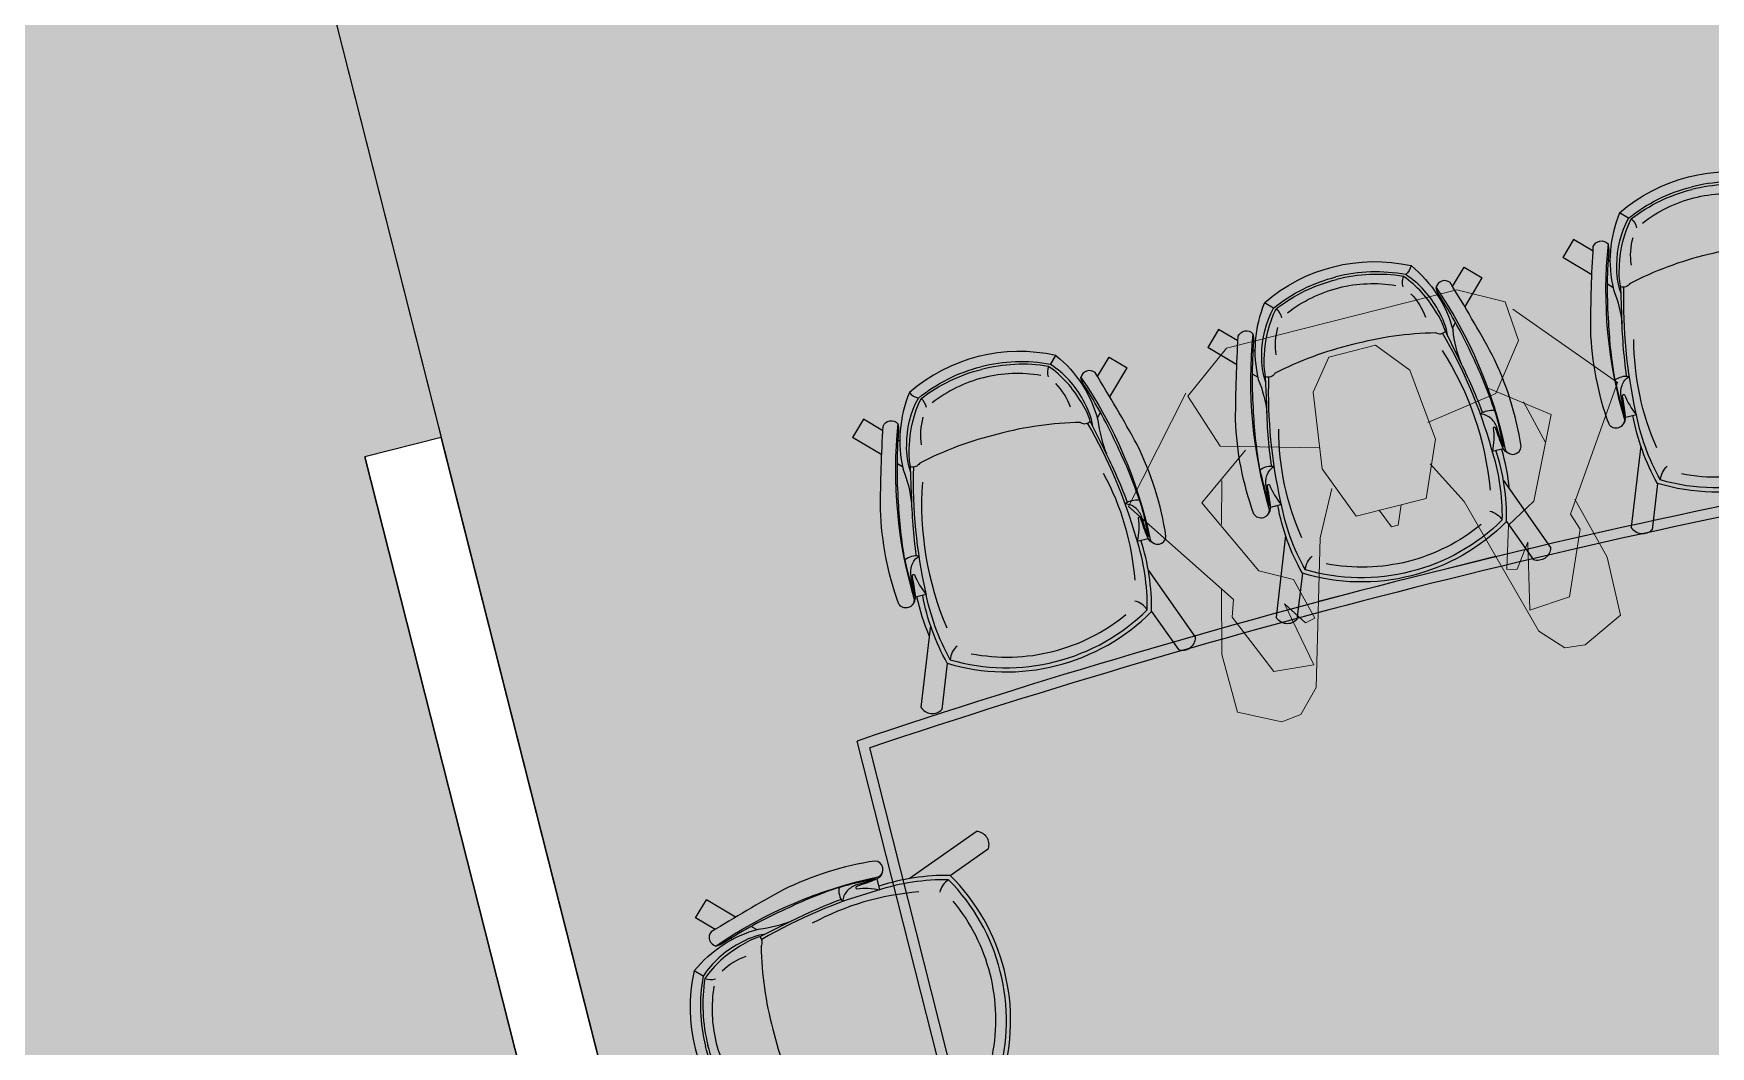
# Model space of a CAD drawing. Header units: millimetres. Extents: x 97194 to 152491, y 18573 to 58496.
# Drawn here: x 133003 to 136194, y 33565 to 35493 of the extents above; entities that cross this region are included whole.
import ezdxf

# ---------------------------------------------------------------- set-up
doc = ezdxf.new("R2010")
doc.units = ezdxf.units.MM
for name, color, linetype in [('dwgmodels.com', 7, 'Continuous'), ('floor hatch', 252, 'Continuous'), ('furn hatch', 254, 'Continuous'), ('furniture', 34, 'Continuous'), ('wall', 5, 'Continuous')]:
    doc.layers.add(name, color=color, linetype=linetype)

# ---------------------------------------------------------------- blocks, each defined once
blk = doc.blocks.new('chair (plan)')
at = {"layer": 'furn hatch'}
h = blk.add_hatch(color=256, dxfattribs=at)
edge = h.paths.add_edge_path()
edge.add_line((-22.53015176426902, -41.46460320170422), (-22.82477855003367, -41.46460320170399))
edge.add_arc((-24.78779947970338, -41.01020610723367), 2.014926274032003, 297.8428461206412, 346.9668070812852, ccw=False)
edge.add_arc((-24.7093786929147, -41.46040306849204), 1.586492581504176, 198.023290027619, 302.93890427148125, ccw=False)
edge.add_arc((32.48389755667472, -36.09987473290198), 58.99283299102612, 167.8096594099733, 185.6924271808507, ccw=False)
edge.add_arc((262.8275070727288, -98.06834274734297), 297.4672007246389, 163.4986397402428, 165.5108312329843, ccw=False)
edge.add_line((-22.38790961239715, -13.57632186914088), (-26.94580435679177, -9.018427124745358))
edge.add_line((-26.94580435679177, -9.018427124745358), (-24.11737723204487, -6.190000000000055))
edge.add_line((-24.11737723204487, -6.190000000000055), (-21.06731780092878, -9.240059431116379))
edge.add_arc((262.8275070727477, -98.0683427472834), 297.467200724639, 162.453342624058, 162.625540960135, ccw=False)
edge.add_arc((-19.45294907269454, -9.37997125061429), 1.672591211056167, 27.169861276654274, 143.5920162264021, ccw=False)
edge.add_arc((-21.64060424767627, -8.911635779420749), 3.687539675214941, -19.430025157584225, 4.595061152932487, ccw=False)
edge.add_arc((66.84601853331674, -38.9189476533154), 89.74893240264244, 161.2959841260583, 162.3105363473471)
edge.add_line((-18.65934875316225, -11.64802847888291), (-18.41141153501553, -11.8959656970294))
edge.add_ellipse((198.5108574098876, -75.6332690431077), major_axis=(-216.6338054273998, 64.79201556511998), ratio=0.3197021209617449, start_angle=-6.5025230739017275, end_angle=0.8664433436259174, ccw=False)
edge.add_arc((-1.591615728102624e-12, -32.00000000012233), 32.00000000012314, 63.28939228458057, 116.7106077154072, ccw=False)
edge.add_ellipse((-198.5108574098901, -75.63326904309724), major_axis=(216.6338054274033, 64.7920155651085), ratio=0.3197021209617449, start_angle=359.1335566563751, end_angle=366.50252307390167, ccw=False)
edge.add_line((18.41141153501576, -11.8959656970294), (18.6593487531627, -11.64802847888291))
edge.add_arc((-66.84601853331765, -38.91894765330881), 89.7489324026418, 17.68946365264866, 18.70401587394353)
edge.add_arc((21.64060424767695, -8.911635779421204), 3.687539675214942, 175.4049388470742, 199.4300251574278, ccw=False)
edge.add_arc((19.45294907269545, -9.379971250614744), 1.672591211056167, 36.407983773632225, 152.8301387233596, ccw=False)
edge.add_arc((-262.8275070727198, -98.06834274737344), 297.4672007246402, 17.37445903988322, 17.546657375960194, ccw=False)
edge.add_line((21.06731780092946, -9.240059431115696), (24.1173772320451, -6.190000000000055))
edge.add_line((24.1173772320451, -6.190000000000055), (26.94580435679131, -9.01842712474513))
edge.add_line((26.94580435679131, -9.01842712474513), (22.38790961239738, -13.57632186914043))
edge.add_arc((-262.8275070727298, -98.0683427473432), 297.4672007246401, 14.48916876701611, 16.50136025975729, ccw=False)
edge.add_arc((-32.48389755667472, -36.09987473289971), 58.99283299102598, -5.692427180855077, 12.190340590026722, ccw=False)
edge.add_arc((24.7093786929147, -41.46040306849295), 1.586492581504176, 237.06109572850738, 341.9767099723265, ccw=False)
edge.add_arc((24.78779947970952, -41.01020610723026), 2.014926274038394, 193.0331929187714, 242.1571538792531, ccw=False)
edge.add_line((22.8247785500339, -41.46460320170399), (21.39965234088959, -41.46460320170422))
edge.add_arc((-20.36680782180861, -44.22365150223936), 41.8574908713716, -4.3152410069661755, 3.779407631802883, ccw=False)
edge.add_line((21.37202348692585, -47.37317575646375), (26.94580435679109, -61.98463765875158))
edge.add_arc((24.54763558496575, -61.30936806779141), 2.49142579231919, 237.48634655794, 344.2739919618887, ccw=False)
edge.add_line((23.20849279854701, -63.41029621416283), (20.04690937440841, -55.12232134911824))
edge.add_arc((-6.821210263296962e-13, -21.68310605683973), 38.98794294174963, 270.000000000001, 300.94281305988545, ccw=False)
edge.add_arc((0, -21.68310605683973), 38.98794294174964, 239.0571869401146, 270, ccw=False)
edge.add_line((-20.0469093744091, -55.12232134911824), (-23.2084927985477, -63.41029621416283))
edge.add_arc((-24.54763558496643, -61.30936806779141), 2.491425792319189, 195.7260080381112, 302.51365344206, ccw=False)
edge.add_line((-26.94580435679177, -61.98463765875158), (-22.08385367315077, -49.23921245395059))
edge.add_arc((19.30049499405163, -42.96344736596598), 41.85749087138587, 177.9478987861901, 188.6229689443439, ccw=False)
edge = h.paths.add_edge_path(flags=16)
edge.add_arc((-21.61526985130899, -37.17294954975864), 3.409099102999502, 74.66473995111403, 114.5025249671238)
edge.add_arc((66.57398280651842, -40.99620770272622), 89.87034802568037, 168.5496870229976, 175.5804473194328, ccw=False)
edge.add_arc((66.84601853331492, -38.91894765331904), 89.74893240264232, 165.223987021377, 169.8840145076928, ccw=False)
edge.add_line((-19.93493883191491, -16.02929264962336), (-19.09662362281415, -16.86760785872457))
edge.add_ellipse((198.5108574098876, -75.6332690431077), major_axis=(-216.6338054273998, 64.79201556511998), ratio=0.3197021209617449, start_angle=4.80287528931363, end_angle=5.1227858234978)
edge.add_arc((-42.75408601303889, -20.64392860555631), 23.88436555086036, -7.91369700323429, 8.086516498680282, ccw=False)
edge.add_arc((81.60552716463326, -45.39569732793575), 102.9646073178379, 167.9682585437479, 173.5814593894001)
edge = h.paths.add_edge_path(flags=16)
edge.add_arc((42.75408601303934, -20.64392860555699), 23.88436555086035, 171.9134835013208, 187.9136970032338, ccw=False)
edge.add_ellipse((-198.5108574098901, -75.63326904309724), major_axis=(216.6338054274033, 64.7920155651085), ratio=0.3197021209617449, start_angle=354.8772141765022, end_angle=355.1971247106871)
edge.add_line((19.09662362281483, -16.86760785872411), (19.93493883191536, -16.02929264962336))
edge.add_arc((-66.84601853331378, -38.91894765331995), 89.74893240264194, 10.115985492305583, 14.776012978623726, ccw=False)
edge.add_arc((-66.57398280651842, -40.99620770272418), 89.87034802568023, 4.419552680565516, 11.450312976998816, ccw=False)
edge.add_arc((21.61526985130831, -37.1729495497575), 3.409099102998254, 65.4974750328496, 105.273649980038)
edge.add_arc((-83.10848664595824, -45.67783083953805), 104.4933685997914, 6.480453978948816, 12.01125537698821)
for p, q in [((-24.11737723204533, -6.190000000000055), (-26.94580435679154, -9.018427124745585)), ((-21.06731780092878, -9.240059431116379), (-24.1173772320451, -6.190000000000055)), ((21.06731780092923, -9.240059431115924), (24.1173772320451, -6.190000000000055)), ((24.11737723204533, -6.190000000000055), (26.94580435679154, -9.018427124745585)), ((-22.38790961239715, -13.57632186914088), (-26.94580435679154, -9.018427124745585)), ((22.38790961239738, -13.57632186914043), (26.94580435679154, -9.018427124745585)), ((-18.4114115350153, -11.89596569702985), (-18.65934875316225, -11.64802847888291)), ((18.41141153501576, -11.89596569702985), (18.6593487531627, -11.64802847888291)), ((-19.09662362281369, -16.8676078587248), (-19.93493883191491, -16.02929264962336)), ((-18.72155665174614, -22.23999364573115), (-17.64086466263075, -17.1358223896425)), ((18.72155665174637, -22.23999364573024), (17.64086466263052, -17.13582238964159)), ((19.09662362281415, -16.8676078587248), (19.93493883191536, -16.02929264962336)), ((-20.70863171984456, -41.46460320170399), (-22.82477855003367, -41.46460320170399)), ((20.70863171984479, -41.46460320170399), (22.8247785500339, -41.46460320170399)), ((-21.37629090042878, -47.38436262427695), (-26.94580435679177, -61.98463765875158)), ((21.3762909004281, -47.38436262427695), (26.94580435679109, -61.98463765875158)), ((-20.0469093744091, -55.12232134911824), (-23.2084927985477, -63.41029621416283)), ((20.04690937440841, -55.12232134911824), (23.20849279854701, -63.41029621416283))]:
    blk.add_line(p, q)
at = {"color": 0}
blk.add_line((12.97725045765969, -4.836910570184273), (14.38350045765969, -3.414778038561508), dxfattribs=at)
for points in [[(-17.87119166758976, -18.22367025939047, -0.09164717737262111), (-17.32406394256714, -12.93736694415225, -0.1255681974786003), (-12.97725045766356, -4.836910570172449, -0.1091290906247449), (-9.094947017729282e-13, -2.000000000000227, 1.503483754899088)], [(-15.77813567626981, -16.92987283435536, -0.3607539283371115), (-17.64086466263075, -17.1358223896425, -0.07686961937937335), (-16.8448719101616, -13.16745927377315, -0.1084516381445775), (-12.49805842526143, -5.067002899798581, -0.1027270593118305), (-1.364242052659392e-12, -2.5, -8.177599108056505)], [(17.87119166758976, -18.22367025939047, 0.09164717737262111), (17.32406394256714, -12.93736694415225, 0.1255681974786003), (12.97725045766356, -4.836910570172449, 0.1091290906247449), (9.094947017729282e-13, -2.000000000000227, -1.503483754899088)], [(15.77813567627004, -16.92987283435536, 0.3607539283371115), (17.64086466263097, -17.1358223896425, 0.07686961937937335), (16.84487191016183, -13.16745927377315, 0.1084516381445775), (12.49805842526166, -5.067002899798581, 0.1027270593118305), (1.591615728102624e-12, -2.5, 8.177599108056505)], [(-25.17873597194853, -23.64294738901913, -0.01334160227692112), (-20.79906904627478, -8.387236454190543, -0.5567194835024547), (-17.96491710735677, -8.616215904030014, 0.09876606875220005), (-23.15464688186034, -41.77626333326657, -0.770748645184611), (-26.21802339409305, -41.95126952362489, -0.07818703705550027), (-25.17873597194853, -23.64294738901913, 3.562746459860025)], [(-23.02913692003085, -34.07086370213028, -0.03068710625104566), (-21.50769621138647, -23.15531995453148, -0.03774028877641323), (-18.13424853474362, -10.05330931886601, 0.0990658062287556), (-17.96491710735677, -8.616215904030014, 1.020414218439893)], [(23.02913692003108, -34.07086370213096, 0.03068710625104566), (21.50769621138693, -23.15531995453216, 0.03774028877641323), (18.13424853474453, -10.0533093188667, -0.0990658062287556), (17.96491710735768, -8.616215904030696, -1.020414218439893)], [(25.17873597194898, -23.64294738902004, 0.01334160227692112), (20.79906904627569, -8.387236454191225, 0.5567194835024547), (17.96491710735768, -8.616215904030696, -0.09876606875220005), (23.15464688186034, -41.77626333326748, 0.770748645184611), (26.21802339409282, -41.9512695236258, 0.07818703705550027), (25.17873597194898, -23.64294738902004, -3.562746459860025)], [(-19.32715564774799, -54.62438454728658, -0.08253019572352359), (-20.67989861423121, -40.96666639986574, -0.06217337761536212), (-17.05478803170354, -17.3609757283125, -0.0802883345916678)], [(19.32715564774981, -54.62438454728567, 0.08253019572352359), (20.67989861423234, -40.96666639986461, 0.06217337761536212), (17.05478803170331, -17.36097572831159, 0.0802883345916678)], [(-20.71101015875047, -33.86155018698264, -0.0286513248199538), (-18.72155665174137, -22.23999364571659)], [(20.71101015875115, -33.8615501869815, 0.0286513248199538), (18.72155665174159, -22.23999364571569)], [(-23.02913692003085, -34.07086370213028, 0.0271089235173871), (-23.00976361929111, -38.96393157268994, 0.01325289456041058), (-23.02624011128114, -40.52379706674037, 0.03948856962890446), (-22.96452567706729, -41.11557806712267, 0.4427432431798993), (-22.91999243999953, -41.10089036925319, 0.01696813655618865), (-22.67332887444877, -37.46847823647022, -0.1400924291271611), (-22.00045776173238, -35.40262427382891, -0.1840214022873958), (-20.23613127273438, -34.05526876507906, -0.09075925417269068)], [(23.02913692003108, -34.07086370213028, -0.0271089235173871), (23.00976361929133, -38.96393157268994, -0.01325289456041058), (23.02624011128137, -40.52379706674037, -0.03948856962890446), (22.96452567706751, -41.11557806712267, -0.4427432431798993), (22.91999243999976, -41.10089036925319, -0.01696813655618865), (22.673328874449, -37.46847823647022, 0.1400924291271611), (22.0004577617326, -35.40262427382891, 0.1840214022873873), (20.23613127273484, -34.05526876507906, 0.09075925417269068)], [(-23.84673218374837, -42.79186831827928, 0.2562608442012325), (-22.77020684843387, -41.13499395837835, 0.0219068861120487), (-22.42041291353098, -37.50027509926463, -0.1348109632433464), (-22.3448217299383, -37.23480912420496, -0.4870468814691647), (-21.96178358703605, -37.24423682301972, 0.08144915455671331), (-20.70981289761903, -41.46460320170331, 3.421099560082808)], [(23.84673218374814, -42.79186831827997, -0.2562608442007923), (22.7702068484341, -41.13499395837835, -0.0219068861120487), (22.42041291353121, -37.50027509926463, 0.1348109632433464), (22.34482172993853, -37.23480912420496, 0.4870468814691647), (21.96178358703628, -37.24423682301972, -0.08144915455671331), (20.70981289761926, -41.46460320170331, -3.421099560082808)], [(-22.083853673151, -49.23921245395059, -0.04661393756956679), (-22.5301431353821, -41.46436240089133, -0.04661393756956679)], [(-20.04690937440591, -55.12232134912006, -0.08253019572352359), (-21.39965234088959, -41.46460320170399, -103762152725717.4)], [(20.04690937440591, -55.12232134912006, 0.08253019572352359), (21.39965234088959, -41.46460320170399, 103762152725717.4)]]:
    blk.add_lwpolyline(points, format="xyb")
for centre, radius, start, end in [((0, -32.00000000012301), 32.00000000012309, 63.28939228459092, 116.7106077154091), ((-11.7263204806975, -2.193612427054177), 2.924354780237783, 204.6821887898114, 244.6743392222528), ((-15.06298456981881, -6.850916789748453), 3.124291102599879, 357.4474251923717, 34.81872995994414), ((1.818989403545856e-12, -30.52601845967615), 26.39219102186441, 90, 113.7619621897086), ((-5.002220859751105e-12, -30.52601845967615), 26.39219102186441, 66.23803781027948, 89.99999999998697), ((15.06298456981904, -6.850916789747089), 3.124291102599879, 145.1812700400559, 182.5525748076414), ((-2.251907761218035, -14.81487815669175), 12.4587756332801, 150.1074183168702, 174.4767327164542), ((2.251907761218263, -14.81487815669175), 12.4587756332801, 5.523267283545829, 29.89258168312983), ((-0.8961749970208075, -80.29674385718408), 65.09096017791202, 89.21112444419569, 103.2166214432872), ((0.8961749970208075, -80.29674385718408), 65.09096017791202, 76.78337855671278, 90.78887555580431), ((-42.75408601303889, -20.64392860555608), 23.88436555086039, 352.0863029967693, 8.08651649868515), ((42.75408601303889, -20.64392860555381), 23.88436555086039, 171.9134835013277, 187.9136970032307), ((40.61762126470376, -39.29651802406943), 59.81470401392139, 161.7175504593144, 188.9030607863972), ((-31.3073102252074, -39.91664313503952), 50.52738347011197, 350.1577107120035, 14.28434873872957), ((-21.61526985130877, -37.17294954975864), 3.409099102999566, 66.13729814978673, 114.5025249671247), ((21.61526985130922, -37.17294954975728), 3.409099102998302, 65.49747503286346, 113.8627018502133), ((-15.63524619102327, -55.84368737508726), 3.888045115809224, 117.6923480300313, 161.7234978921078), ((15.63524619102327, -55.84368737508726), 3.888045115809224, 18.27650210789218, 62.3076519699687), ((0, -21.68310605683973), 38.98794294174962, 239.0571869401107, 270), ((0, -21.68310605683973), 38.1924963051311, 239.5991947257298, 270), ((-2.273736754432321e-13, -22.26029954782871), 35.61654042967651, 244.7679269226875, 270), ((2.273736754432321e-13, -22.26029954782871), 35.61654042967651, 270, 295.2320730773125), ((0, -21.68310605683973), 38.1924963051311, 270, 300.4008052742702), ((0, -21.68310605683973), 38.98794294174962, 270, 300.9428130598893), ((-24.54763558496643, -61.30936806779096), 2.491425792319188, 195.7260080381214, 302.5136534420581), ((24.54763558496575, -61.30936806779096), 2.491425792319188, 237.4863465579419, 344.2739919618786)]:
    blk.add_arc(centre, radius, start, end)
blk.add_ellipse((198.5108574098876, -75.6332690431077), major_axis=(-216.6338054273998, 64.79201556511998), ratio=0.3197021209617449, start_param=-0.1134904373264869, end_param=0.08940947949452571, dxfattribs=at)
at = {"color": 0, "extrusion": (0, 0, -0.9999999999999999)}
blk.add_ellipse((-198.5108574098901, -75.63326904309724), major_axis=(216.6338054274033, 64.7920155651085), ratio=0.3197021209617449, start_param=-0.1134904373264869, end_param=0.08940947949452571, dxfattribs=at)
blk = doc.blocks.new('piple 1 top')
at = {"color": 0, "lineweight": 0}
for points in [[(0.7763598992023617, 4.002269135438837), (3.078668565722182, 5.983325429901015), (5.836084759386722, 4.136124290467706), (6.237650224473327, 4.269979445496574), (7.736827960819937, 3.627474701381288), (7.8171410538489, 2.636946554121096), (6.237650224473327, 2.984969957207795), (6.799841875617858, 2.58340449212119), (6.746299813617952, 2.342465213034302), (5.72900063538691, 2.636946554121096), (5.327435170242097, 3.359764391323552), (3.426691968808882, 4.269979445496574), (2.462934852577746, 2.984969957207795)], [(5.514832387329079, 4.323521507554688), (7.040781154704746, 4.725086972641293), (8.459645798022393, 4.698315941612236), (8.941524356137961, 3.707787794352043), (8.887982294138055, 3.225909236294683), (8.352561673964374, 2.717259647150058), (4.925869705155492, 1.753502530918922), (3.855028464924544, 1.191310879774392)], [(2.891271348693408, 1.378708096803166), (2.623561038635671, 3.118825112236664), (1.525948767375667, 3.948727073438931), (0.5621916511445306, 3.868413980409969), (0, 2.82434377114987), (0, -2.82434377114987), (0.8834440232021734, -4.002269135438837), (2.221995573549066, -3.547161608352326), (2.837729286693502, -1.271623972803354)], [(2.971584441722371, 3.707787794352043), (4.042425681953318, 3.975498104467988)], [(6.371505379502196, 2.155067996005528), (6.371505379502196, -2.181839027034584)], [(0.8031309301732108, -0.5220351046300493), (0.8031309301732108, 0.629119228629861), (1.579490829375573, 1.271623972803354), (3.31960784480907, 1.459021189832129), (4.631388364126906, 0.896829538687598), (4.631388364126906, -0.816516445716843), (3.346378875779919, -1.32516603480326), (1.525948767375667, -1.08422675577458), (0.8031309301732108, -0.5220351046300493), (0.8031309301732108, -0.5220351046300493)], [(4.631388364126906, 0.2810958255431615), (5.086495891213417, 0.09369860851438716), (5.086495891213417, -0.0669275774853304), (4.631388364126906, -0.2543247945723124)], [(5.514832387329079, -4.350292538525537), (7.040781154704746, -4.725086972641293), (8.459645798022393, -4.698315941612236), (8.941524356137961, -3.7345588253811), (8.887982294138055, -3.252680267265532), (8.352561673964374, -2.744030678120907), (4.925869705155492, -1.780273561947979), (3.855028464924544, -1.218081910803448)], [(0.8031309301732108, -4.029040166467894), (3.078668565722182, -6.010096460930072), (5.836084759386722, -4.136124290467706), (6.237650224473327, -4.269979445496574), (7.736827960819937, -3.627474701381288), (7.8171410538489, -2.663717585150152), (6.237650224473327, -2.984969957207795), (6.799841875617858, -2.610175523092039), (6.746299813617952, -2.369236244063359), (5.72900063538691, -2.636946554121096), (5.327435170242097, -3.386535422294401), (3.426691968808882, -4.296750476525631), (2.462934852577746, -2.984969957207795)], [(3.025126503722277, -3.707787794352043), (4.042425681953318, -3.975498104467988)]]:
    blk.add_lwpolyline(points, dxfattribs=at)
blk = doc.blocks.new('table 2200x1170')
h = blk.add_hatch(color=254)
edge = h.paths.add_edge_path()
edge.add_arc((13700.6847913759, 1100), 14235.20767137591, 175.5681539507388, 184.4318460492611)
edge.add_line((-491.9589879626001, 0), (491.9589879626001, 0))
edge.add_arc((-13700.68479137598, 1100), 14235.20767137598, 355.5681539507389, 364.4318460492611)
edge.add_line((491.9589879626001, 2200), (-491.9589879626001, 2200))
at = {"color": 0, "linetype": 'ByBlock'}
for p, q in [((-491.9589879626001, 2200), (491.9589879626001, 2200)), ((-473.437020586367, 2180), (473.4370205863524, 2180)), ((-491.9589879626001, 0), (491.9589879626001, 0)), ((-473.437020586367, 20), (473.4370205863524, 20))]:
    blk.add_line(p, q, dxfattribs=at)
for centre, radius, start, end in [((13700.6847913759, 1100), 14235.20767137591, 175.5681539507388, 184.4318460492611), ((13700.6847913759, 1100), 14215.20767137591, 175.6427560876939, 184.3572439123062), ((-13700.68479137598, 1100), 14215.20767137598, 355.6427560876938, 4.357243912306161), ((-13700.68479137598, 1100), 14235.20767137598, 355.5681539507389, 4.431846049261156)]:
    blk.add_arc(centre, radius, start, end, dxfattribs=at)
blk = doc.blocks.new('group')
at = {"layer": 'floor hatch', "color": 0, "xscale": 80, "yscale": 80, "rotation": 179.9999999999896}
blk.add_blockref('piple 1 top', (1044.442320395523, -1071.038250029786), dxfattribs=at)
at = {"layer": 'furniture', "xscale": 10, "yscale": 10}
blk.add_blockref('chair (plan)', (1.455191522836685e-11, 462.3630601611221), dxfattribs=at)
at = {"layer": 'furniture'}
blk.add_blockref('table 2200x1170', (1.455191522836685e-11, -2180), dxfattribs=at)
at = {"layer": 'furniture', "yscale": 10, "rotation": 270}
for p, xscale in [((1144.668812112883, -383.0698193832068), 10), ((1144.668812112883, -1080), -10), ((1144.668812112883, -1776.930180616793), -10)]:
    blk.add_blockref('chair (plan)', p, dxfattribs=dict(at, xscale=xscale))

msp = doc.modelspace()

# ---------------------------------------------------------------- hatches: boundary and pattern name
at = {"layer": 'dwgmodels.com', "true_color": 0xffcdbe}
h = msp.add_hatch(dxfattribs=at)
h.set_pattern_fill('HONEY', color=254, scale=50, style=0)
h.set_pattern_definition([(0, (-895877.3617967407, -955974.33654271), (238.125, 137.4815), [158.75, -317.5]), (120, (-895877.3617967407, -955974.33654271), (-238.1249715503903, 137.4815492761695), [158.75, -317.4999999999999]), (59.99999999999999, (-895877.3617967407, -955974.33654271), (2.844960973469313e-05, 274.9630492761694), [-317.5, 158.75])])
edge = h.paths.add_edge_path()
edge.add_line((105643.7085775571, 57854.44691355614), (110359.7725582591, 57515.32246487384))
edge.add_line((110359.7725582591, 57515.32246487384), (111413.6382032592, 56313.66345728998))
edge.add_line((111413.6382032592, 56313.66345728998), (112889.6382032592, 55459.66345728998))
edge.add_line((112889.6382032592, 55459.66345728998), (118772.9929110878, 55037.89207774092))
edge.add_line((118772.9929110878, 55037.89207774092), (120982.7159031509, 56103.29655656725))
edge.add_line((120982.7159031509, 56103.29655656725), (126670.8881387498, 55713.22746886109))
edge.add_line((126670.8881387498, 55713.22746886109), (125292.2852490654, 53675.93038898188))
edge.add_line((125292.2852490654, 53675.93038898188), (126735.4874830749, 50705.68376387056))
edge.add_line((126735.4874830749, 50705.68376387056), (130029.3976329309, 50470.41024876578))
edge.add_line((130029.3976329309, 50470.41024876578), (131880.1055487773, 53205.38335877185))
edge.add_line((131880.1055487773, 53205.38335877185), (130774.9005915576, 55479.99963698949))
edge.add_arc((133336.0198217582, 64281.45496847905), 9166.512295497629, 253.7756299186634, 286.212843936544)
edge.add_line((135895.368418625, 55479.48459683923), (138757.6382032583, 55273.663457288))
edge.add_arc((124248.3471569641, 61948.35480164104), 15970.94334121983, 309.6513681988886, 335.29620917218386, ccw=False)
edge.add_arc((87809.2407945422, -11501.27476545814), 76903.02865147655, 47.22321530209581, 52.6737199777055, ccw=False)
edge.add_arc((87809.2407940378, -11501.2747660053), 76903.02865222072, 43.95532345791298, 47.22321530209672, ccw=False)
edge.add_line((143170.2886798415, 41876.90610286692), (142251.1998846426, 41644.81515153259))
edge.add_line((142251.1998846426, 41644.81515153259), (139545.7998629732, 44278.61770803219))
edge.add_line((139545.7998629732, 44278.61770803219), (138879.1230975772, 44885.89021028037))
edge.add_arc((89600.2132744966, -9236.600364813003), 73196.00357534814, 47.68191748791511, 52.70564559510593)
edge.add_arc((132959.6257297506, 46783.29003767474), 2421.892878415561, 65.85213355945959, 138.0060237256344)
edge.add_line((131159.6382032592, 48403.66345728998), (129327.6799438957, 46447.88237907126))
edge.add_arc((132852.7463358932, 43133.62693344176), 4838.427660601657, 136.7654900240553, 159.0821058527817)
edge.add_arc((133137.5981653335, 43024.75064985974), 5143.377836633967, 159.0821058527797, 179.4476986934002)
edge.add_arc((147719.4976008413, 44573.77457561123), 19781.94814645508, 184.3471129680296, 197.8045536030858)
edge.add_arc((152601.239537242, 46141.55842573781), 24909.26231025772, 197.8045536030856, 204.1295049327599)
edge.add_line((129868.4543339028, 35958.64009452896), (129898.6382032593, 35666.66345728998))
edge.add_line((129898.6382032593, 35666.66345728998), (133669.7113951909, 31200.91888789443))
edge.add_line((133669.7113951909, 31200.91888789442), (138280.2513013131, 24953.12706609553))
edge.add_line((138280.2513013131, 24953.12706609553), (140730.48977575, 19823.33402027661))
edge.add_line((140730.48977575, 19823.33402027661), (137993.3632862452, 18573.2776486724))
edge.add_line((137993.3632862452, 18573.2776486724), (136453.6382032589, 21944.66345729056))
edge.add_line((136453.6382032589, 21944.66345729056), (133415.6304122351, 26559.33069779101))
edge.add_line((133415.6304122351, 26559.33069779101), (131125.2580109523, 29521.48144375143))
edge.add_line((131125.2580109523, 29521.48144375143), (128577.3983162486, 32495.37800880015))
edge.add_line((128577.3983162486, 32495.37800880015), (125145.1197933174, 36134.94666595309))
edge.add_line((125145.1197933174, 36134.94666595309), (124963.907465136, 36337.08048702736))
edge.add_line((124963.907465136, 36337.08048702736), (119548.2833391316, 41448.49184120953))
edge.add_arc((115463.0685633577, 37120.13981344907), 5951.773772617658, 46.65528636752876, 82.22757336823311)
edge.add_line((116267.9790874556, 43017.23486852628), (116451.7772267339, 45976.29981903912))
edge.add_line((116451.7772267339, 45976.29981903912), (118658.7490450468, 45839.21688222309))
edge.add_line((118658.7490450468, 45839.21688222309), (119148.612794035, 53725.79645179532))
edge.add_line((119148.612794035, 53725.79645179532), (116188.6544301637, 53909.65008417383))
edge.add_line((116188.6544301637, 53909.65008417383), (109265.6382032592, 54339.66345728998))
edge.add_line((109265.6382032592, 54339.66345728998), (107894.265255157, 54424.84435069043))
edge.add_line((107894.265255157, 54424.84435069043), (107887.7942061346, 54320.66345728998))
edge.add_arc((107810.4592940206, 53545.2171851617), 779.2930190816005, 84.30474917640556, 229.9590935706964)
edge.add_line((107309.1133146866, 52948.60188314965), (106721.0511311664, 52985.1285349527))
edge.add_line((106721.0511311664, 52985.1285349527), (106541.6382032592, 50096.66345728998))
edge.add_line((106541.6382032592, 50096.66345728998), (107300.2066983337, 50049.54604681063))
edge.add_arc((110437.4816086345, 48049.53190473659), 3720.557811847432, 147.4824713771969, 251.3194061871365)
edge.add_line((109245.8161466955, 44524.97748493816), (109241.3853551505, 44453.64379235875))
edge.add_line((109241.3853551505, 44453.64379235875), (110303.6382032592, 44387.66345728998))
edge.add_line((110303.6382032592, 44387.66345728998), (110425.5638269417, 46350.60955143749))
edge.add_line((110425.5638269417, 46350.60955143749), (116429.2464300384, 45977.69928764779))
edge.add_line((116429.2464300384, 45977.69928764779), (116201.0440817945, 42303.74713032442))
edge.add_line((116201.0440817945, 42303.74713032442), (109723.6381789764, 42706.08204767102))
edge.add_line((109723.6381789764, 42706.08204767102), (109765.6236417242, 43382.02856017387))
edge.add_line((109765.6236417242, 43382.02856017387), (106276.6382032591, 43598.74196196924))
edge.add_arc((106541.2167966711, 45229.24468390702), 1651.82957908447, 177.7959121330194, 260.78305878953563, ccw=False)
edge.add_line((104890.609282368, 45292.77256805782), (105042.4141881516, 48173.88562150748))
edge.add_line((105042.4141881516, 48173.88562150748), (101134.1943090044, 48416.66992891399))
edge.add_line((101134.1943090044, 48416.66992891399), (101194.0375597623, 49356.30490064056))
edge.add_line((101194.0375597623, 49356.30490064056), (101368.6837243679, 49345.18207777158))
edge.add_line((101368.6837243679, 49345.18207777158), (101372.4150343621, 49403.76962635125))
edge.add_line((101372.4150343621, 49403.76962635125), (105104.6382032592, 49175.66345728998))
edge.add_line((105104.6382032592, 49175.66345728998), (105643.7085775571, 57854.44691355614))
at = {"layer": 'dwgmodels.com', "true_color": 0xfde9ba}
h = msp.add_hatch(color=254, dxfattribs=at)
edge = h.paths.add_edge_path()
edge.add_arc((137622.6721979299, 44574.45038654936), 1107.563145308652, -27.55760743605458, 33.52794399972879, ccw=False)
edge.add_arc((149564.8461357723, 39451.15341474702), 11890.66096712371, 157.183914289347, 190.3235322311407)
edge.add_arc((137386.7051325274, 37184.34741284479), 498.8471060973125, -75.92137583057598, 15.811755097663024, ccw=False)
edge.add_line((137508.0512656084, 36700.48425941405), (134357.5575207297, 35902.43090089707))
edge.add_line((134357.5575207297, 35902.43090089707), (133533.5822335899, 35693.70925328299))
edge.add_line((133533.5822335899, 35693.70925328298), (134380.7465680235, 32349.33897018579))
edge.add_line((134380.7465680235, 32349.33897018579), (137870.493560989, 33233.45770695836))
edge.add_line((137870.493560989, 33233.45770695836), (137907.5448757783, 33087.95226114591))
edge.add_line((137907.5448757783, 33087.95226114592), (138609.1487750458, 33270.77040456852))
edge.add_arc((138808.5811304385, 32547.91605736128), 749.8611015740581, 12.815160351448185, 105.42394821505701, ccw=False)
edge.add_arc((141258.9833007742, 32748.69113779501), 1719.564727568304, 112.63162393084221, 181.1479819335684, ccw=False)
edge.add_arc((140833.9784340471, 34884.3610143339), 597.4043153210022, 158.3930959720502, 246.65912814380079, ccw=False)
edge.add_arc((138959.7280898275, 35577.79258494962), 1401.230990988926, 340.2523431011002, 458.4826357909528)
edge.add_arc((149444.6045331937, 39201.58282151913), 10923.27078207512, 178.6908146530305, 191.8220893335518, ccw=False)
edge.add_arc((149510.4370483113, 39457.56779915711), 10986.25375219954, 159.0570072693091, 180.0334524565009, ccw=False)
edge.add_arc((139813.990179829, 43181.43224754631), 599.4532843911801, 43.74863649826813, 160.2007750007404, ccw=False)
edge.add_line((140247.0234941005, 43595.9517150005), (138545.955149487, 45186.20582151513))
h = msp.add_hatch(color=254, dxfattribs=at)
edge = h.paths.add_edge_path()
edge.add_line((128629.0543324989, 39402.53659787712), (129900.9710830224, 39534.02440934505))
edge.add_arc((129993.5177947201, 38638.79532689242), 900.0000021750226, 5.898156157250185, 95.90213945302389, ccw=False)
edge.add_line((130888.7533090072, 38731.27980058474), (130932.0123253205, 38312.82377150508))
edge.add_arc((131636.3159654369, 38359.78461049283), 705.8675073125655, 183.8146630699241, 287.0502012840769)
edge.add_line((131843.2830139376, 37684.94123702419), (131896.8680570924, 37699.18717882076))
edge.add_line((131896.8680570924, 37699.18717882076), (132448.8446577958, 35496.30258758881))
edge.add_line((132448.8446577958, 35496.30258758881), (133369.7582140111, 35729.57972315737))
edge.add_line((133369.7582140111, 35729.57972315737), (133388.174829977, 35656.87602135111))
edge.add_line((133388.174829977, 35656.87602135111), (133533.5822335898, 35693.70925328298))
edge.add_line((133533.5822335898, 35693.70925328298), (133779.1371131358, 34724.32656253018))
edge.add_line((133779.1371131358, 34724.32656253017), (133633.7297095229, 34687.49333059828))
edge.add_line((133633.7297095229, 34687.49333059828), (134272.1723963425, 32167.09833464098))
edge.add_line((134272.1723963425, 32167.09833464097), (133539.1024228845, 31975.57025793496))
edge.add_line((133539.1024228845, 31975.57025793496), (130283.8336806747, 35830.49215288245))
edge.add_line((130283.8336806747, 35830.49215288245), (129993.5177966034, 38638.79532927371))
edge.add_line((129993.5177966034, 38638.79532927371), (128998.8188163998, 38535.96564964059))
edge.add_line((128998.8188163998, 38535.9656496406), (128885.0039916895, 38525.02900682919))
edge.add_line((128885.0039916895, 38525.02900682919), (128629.0543324989, 39402.53659787712))

# ---------------------------------------------------------------- linework, layer by layer
at = {"layer": 'dwgmodels.com', "color": 254, "true_color": 0xffcdbe}
msp.add_lwpolyline([(138545.955149487, 45186.20582151513, -0.2730323669720258), (138604.5780122077, 44062.04713447788, 0.1456151598826619), (137866.6769171257, 37320.27210247554, -0.2473947265198542), (137866.6769171257, 37320.27210247554, -0.4231012517511373), (137508.0512656084, 36700.48425941405), (134357.5575207297, 35902.43090089707), (134357.5575207297, 35902.43090089707), (134357.5575207297, 35902.43090089707), (134357.5575207297, 35902.43090089707), (133533.5822335899, 35693.70925328298), (134380.7465680235, 32349.33897018579), (137870.493560989, 33233.45770695836), (137907.5448757783, 33087.95226114592), (138609.1487750458, 33270.77040456852, -0.4276133165780229), (139539.7637160278, 32714.24013314366), (139539.7637160278, 32714.24013314366, -0.3081960147904344), (140597.2865012986, 34335.84588698013, -0.4053771274992634), (140278.5524529535, 35104.34714001088, 0.5671000231789236), (138753.0329679016, 36963.69496848168, -0.05735877466845749), (138524.1851686486, 39451.15341474702, -0.09178344761397036), (139249.9733660901, 43384.48217733488, -0.5568908722769417), (140247.0234941005, 43595.9517150005), (138545.955149487, 45186.20582151513)], format="xyb", dxfattribs=at)
at = {"layer": 'dwgmodels.com', "color": 254, "true_color": 0xffcdbe, "elevation": 99781}
msp.add_lwpolyline([(128629.0543324989, 39402.53659787712), (129900.9710830224, 39534.02440934505, -0.4142339249326047), (130888.7533090072, 38731.27980058474), (130932.0123253205, 38312.82377150508, 0.4836102047814365), (131843.2830139376, 37684.94123702419), (131896.8680570924, 37699.18717882076), (132448.8446577958, 35496.30258758881), (133369.7582140111, 35729.57972315737), (133388.174829977, 35656.87602135111), (133533.5822335898, 35693.70925328298), (133779.1371131358, 34724.32656253017), (133633.7297095229, 34687.49333059828), (134272.1723963425, 32167.09833464097), (133539.1024228845, 31975.57025793496), (130283.8336806747, 35830.49215288245), (129993.5177966034, 38638.79532927371), (128998.8188163998, 38535.9656496406), (128885.0039916895, 38525.02900682919), (128629.0543324989, 39402.53659787712)], format="xyb", dxfattribs=at)
at = {"layer": 'wall'}
msp.add_line((133779.1371131358, 34724.32656253017), (133633.7297095229, 34687.49333059827), dxfattribs=at)
for points in [[(134380.7465680235, 32349.33897018579), (133779.1371131358, 34724.32656253017)], [(134417.5797999554, 32203.93156657287), (134272.1723963425, 32167.09833464097), (133633.7297095229, 34687.49333059827)]]:
    msp.add_lwpolyline(points, dxfattribs=at)

# ---------------------------------------------------------------- block references
at = {"color": 4, "rotation": 104.2146277465622}
msp.add_blockref('group', (134710.465964234, 33674.40212962973), dxfattribs=at)

doc.saveas('drawing.dxf')
